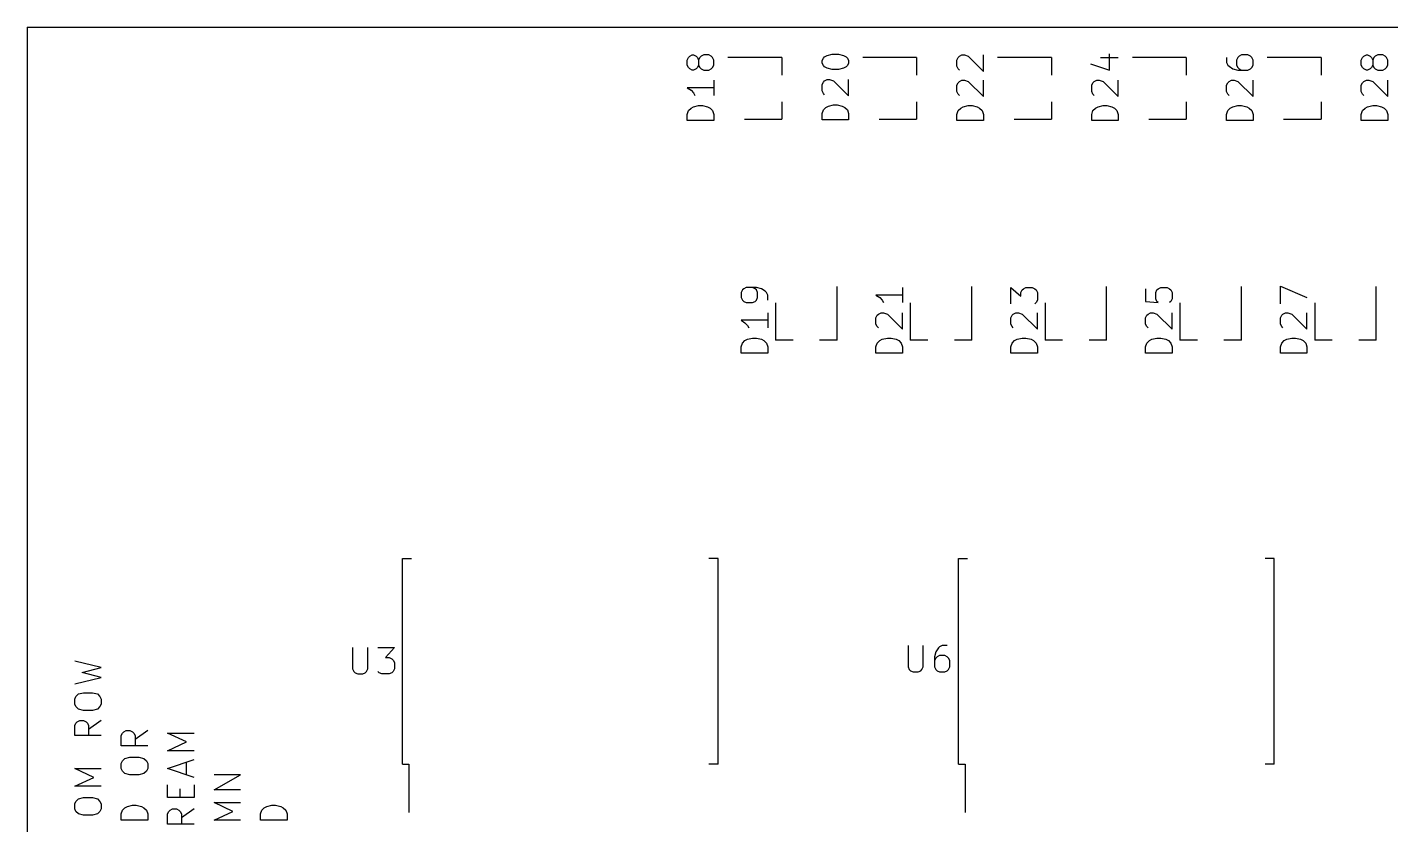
# Model space of a CAD drawing. Extents: x 25 to 125, y -132 to -25.
# Drawn here: x 25 to 76.4, y -55.1 to -25 of the extents above; entities that cross this region are included whole.
import ezdxf

# ---------------------------------------------------------------- set-up
doc = ezdxf.new("R2010")
doc.units = 0
doc.header["$MEASUREMENT"] = 0
doc.layers.add('BLACK', color=7, linetype='CONTINUOUS')

msp = doc.modelspace()

# ---------------------------------------------------------------- linework, layer by layer
at = {"layer": 'Black'}
for p, q in [((25, -25), (25, -125)), ((25, -25), (125, -25)), ((49.8714, -26.2336), (49.919, -26.1383)), ((49.919, -26.1383), (49.9666, -26.0907)), ((49.9666, -26.0907), (50.0619, -26.0431)), ((50.0619, -26.0431), (50.1095, -26.0431)), ((50.1095, -26.0431), (50.2047, -26.0907)), ((50.2047, -26.0907), (50.2523, -26.1383)), ((50.2523, -26.1383), (50.3, -26.2336)), ((50.3476, -26.1383), (50.3, -26.2336)), ((50.3952, -26.0907), (50.3476, -26.1383)), ((50.4904, -26.0431), (50.3952, -26.0907)), ((50.6809, -26.0431), (50.4904, -26.0431)), ((50.7761, -26.0907), (50.6809, -26.0431)), ((50.8238, -26.1383), (50.7761, -26.0907)), ((50.8714, -26.2336), (50.8238, -26.1383)), ((53.435, -26.145), (51.405, -26.145)), ((53.435, -26.145), (53.435, -26.805)), ((54.9514, -26.2558), (54.999, -26.1606)), ((54.999, -26.1606), (55.0466, -26.1129)), ((55.0466, -26.1129), (55.1419, -26.0653)), ((55.1419, -26.0653), (55.3323, -26.0177)), ((55.3323, -26.0177), (55.5704, -26.0177)), ((55.5704, -26.0177), (55.7609, -26.0653)), ((55.7609, -26.0653), (55.8561, -26.1129)), ((55.8561, -26.1129), (55.9038, -26.1606)), ((55.9038, -26.1606), (55.9514, -26.2558)), ((58.515, -26.145), (56.485, -26.145)), ((58.515, -26.145), (58.515, -26.805)), ((60.0314, -26.2336), (60.079, -26.1383)), ((60.079, -26.1383), (60.1266, -26.0907)), ((60.1266, -26.0907), (60.2219, -26.0431)), ((60.2219, -26.0431), (60.3171, -26.0431)), ((60.3171, -26.0431), (60.46, -26.0907)), ((60.46, -26.0907), (61.0314, -26.6621)), ((61.0314, -26.6621), (61.0314, -26.0431)), ((63.595, -26.145), (61.565, -26.145)), ((63.595, -26.145), (63.595, -26.805)), ((65.4447, -26.1383), (66.1114, -26.1383)), ((65.778, -26.6145), (65.778, -25.9955)), ((68.675, -26.145), (66.645, -26.145)), ((68.675, -26.145), (68.675, -26.805)), ((70.1914, -26.1383), (70.1914, -26.3288)), ((70.62, -26.1383), (70.5723, -26.2336)), ((70.6676, -26.0907), (70.62, -26.1383)), ((70.7628, -26.0431), (70.6676, -26.0907)), ((71.0009, -26.0431), (70.7628, -26.0431)), ((71.0961, -26.0907), (71.0009, -26.0431)), ((71.1438, -26.1383), (71.0961, -26.0907)), ((71.1914, -26.2336), (71.1438, -26.1383)), ((73.755, -26.145), (71.725, -26.145)), ((73.755, -26.145), (73.755, -26.805)), ((75.2714, -26.2336), (75.319, -26.1383)), ((75.319, -26.1383), (75.3666, -26.0907)), ((75.3666, -26.0907), (75.4619, -26.0431)), ((75.4619, -26.0431), (75.5095, -26.0431)), ((75.5095, -26.0431), (75.6047, -26.0907)), ((75.6047, -26.0907), (75.6523, -26.1383)), ((75.6523, -26.1383), (75.7, -26.2336)), ((75.7476, -26.1383), (75.7, -26.2336)), ((75.7952, -26.0907), (75.7476, -26.1383)), ((75.8904, -26.0431), (75.7952, -26.0907)), ((76.0809, -26.0431), (75.8904, -26.0431)), ((76.1761, -26.0907), (76.0809, -26.0431)), ((76.2238, -26.1383), (76.1761, -26.0907)), ((76.2714, -26.2336), (76.2238, -26.1383)), ((49.8714, -26.424), (49.8714, -26.2336)), ((49.919, -26.5193), (49.8714, -26.424)), ((49.9666, -26.5669), (49.919, -26.5193)), ((50.0619, -26.6145), (49.9666, -26.5669)), ((50.1095, -26.6145), (50.0619, -26.6145)), ((50.2047, -26.5669), (50.1095, -26.6145)), ((50.2523, -26.5193), (50.2047, -26.5669)), ((50.3, -26.424), (50.2523, -26.5193)), ((50.3, -26.2336), (50.3, -26.424)), ((50.3, -26.424), (50.3476, -26.5193)), ((50.3476, -26.5193), (50.3952, -26.5669)), ((50.3952, -26.5669), (50.4904, -26.6145)), ((50.4904, -26.6145), (50.6809, -26.6145)), ((50.6809, -26.6145), (50.7761, -26.5669)), ((50.7761, -26.5669), (50.8238, -26.5193)), ((50.8238, -26.5193), (50.8714, -26.424)), ((50.8714, -26.424), (50.8714, -26.2336)), ((54.9514, -26.351), (54.9514, -26.2558)), ((54.999, -26.4463), (54.9514, -26.351)), ((55.0466, -26.4939), (54.999, -26.4463)), ((55.1419, -26.5415), (55.0466, -26.4939)), ((55.3323, -26.5891), (55.1419, -26.5415)), ((55.5704, -26.5891), (55.3323, -26.5891)), ((55.7609, -26.5415), (55.5704, -26.5891)), ((55.8561, -26.4939), (55.7609, -26.5415)), ((55.9038, -26.4463), (55.8561, -26.4939)), ((55.9514, -26.351), (55.9038, -26.4463)), ((55.9514, -26.2558), (55.9514, -26.351)), ((60.0314, -26.4717), (60.0314, -26.2336)), ((60.079, -26.5669), (60.0314, -26.4717)), ((60.1266, -26.6145), (60.079, -26.5669)), ((65.0638, -26.3764), (65.778, -26.6145)), ((70.1914, -26.3288), (70.239, -26.424)), ((70.239, -26.424), (70.2866, -26.4717)), ((70.2866, -26.4717), (70.4295, -26.5669)), ((70.4295, -26.5669), (70.62, -26.6145)), ((70.5723, -26.2336), (70.5723, -26.424)), ((70.5723, -26.424), (70.62, -26.5193)), ((70.62, -26.5193), (70.6676, -26.5669)), ((70.62, -26.6145), (71.0009, -26.6145)), ((70.6676, -26.5669), (70.7628, -26.6145)), ((71.0009, -26.6145), (71.0961, -26.5669)), ((71.0961, -26.5669), (71.1438, -26.5193)), ((71.1438, -26.5193), (71.1914, -26.424)), ((71.1914, -26.424), (71.1914, -26.2336)), ((75.2714, -26.424), (75.2714, -26.2336)), ((75.319, -26.5193), (75.2714, -26.424)), ((75.3666, -26.5669), (75.319, -26.5193)), ((75.4619, -26.6145), (75.3666, -26.5669)), ((75.5095, -26.6145), (75.4619, -26.6145)), ((75.6047, -26.5669), (75.5095, -26.6145)), ((75.6523, -26.5193), (75.6047, -26.5669)), ((75.7, -26.424), (75.6523, -26.5193)), ((75.7, -26.2336), (75.7, -26.424)), ((75.7, -26.424), (75.7476, -26.5193)), ((75.7476, -26.5193), (75.7952, -26.5669)), ((75.7952, -26.5669), (75.8904, -26.6145)), ((75.8904, -26.6145), (76.0809, -26.6145)), ((76.0809, -26.6145), (76.1761, -26.5669)), ((76.1761, -26.5669), (76.2238, -26.5193)), ((76.2238, -26.5193), (76.2714, -26.424)), ((76.2714, -26.424), (76.2714, -26.2336)), ((50.8714, -26.9955), (50.8714, -27.5669)), ((54.9514, -27.1606), (54.999, -27.0653)), ((54.9514, -27.3986), (54.9514, -27.1606)), ((54.999, -27.0653), (55.0466, -27.0177)), ((55.0466, -27.0177), (55.1419, -26.9701)), ((55.1419, -26.9701), (55.2371, -26.9701)), ((55.2371, -26.9701), (55.38, -27.0177)), ((55.38, -27.0177), (55.9514, -27.5891)), ((55.9514, -27.5891), (55.9514, -26.9701)), ((60.0314, -27.186), (60.079, -27.0907)), ((60.0314, -27.424), (60.0314, -27.186)), ((60.079, -27.0907), (60.1266, -27.0431)), ((60.1266, -27.0431), (60.2219, -26.9955)), ((60.2219, -26.9955), (60.3171, -26.9955)), ((60.3171, -26.9955), (60.46, -27.0431)), ((60.46, -27.0431), (61.0314, -27.6145)), ((61.0314, -27.6145), (61.0314, -26.9955)), ((65.1114, -27.186), (65.159, -27.0907)), ((65.1114, -27.424), (65.1114, -27.186)), ((65.159, -27.0907), (65.2066, -27.0431)), ((65.2066, -27.0431), (65.3019, -26.9955)), ((65.3019, -26.9955), (65.3971, -26.9955)), ((65.3971, -26.9955), (65.54, -27.0431)), ((65.54, -27.0431), (66.1114, -27.6145)), ((66.1114, -27.6145), (66.1114, -26.9955)), ((70.1914, -27.186), (70.239, -27.0907)), ((70.1914, -27.424), (70.1914, -27.186)), ((70.239, -27.0907), (70.2866, -27.0431)), ((70.2866, -27.0431), (70.3819, -26.9955)), ((70.3819, -26.9955), (70.4771, -26.9955)), ((70.4771, -26.9955), (70.62, -27.0431)), ((70.62, -27.0431), (71.1914, -27.6145)), ((71.1914, -27.6145), (71.1914, -26.9955)), ((75.2714, -27.186), (75.319, -27.0907)), ((75.2714, -27.424), (75.2714, -27.186)), ((75.319, -27.0907), (75.3666, -27.0431)), ((75.3666, -27.0431), (75.4619, -26.9955)), ((75.4619, -26.9955), (75.5571, -26.9955)), ((75.5571, -26.9955), (75.7, -27.0431)), ((75.7, -27.0431), (76.2714, -27.6145)), ((76.2714, -27.6145), (76.2714, -26.9955)), ((50.8714, -27.2812), (49.8714, -27.2812)), ((49.8714, -27.2812), (50.0142, -27.3764)), ((50.0142, -27.3764), (50.1095, -27.4717)), ((50.1095, -27.4717), (50.1571, -27.5669)), ((54.999, -27.4939), (54.9514, -27.3986)), ((55.0466, -27.5415), (54.999, -27.4939)), ((60.079, -27.5193), (60.0314, -27.424)), ((60.1266, -27.5669), (60.079, -27.5193)), ((65.159, -27.5193), (65.1114, -27.424)), ((65.2066, -27.5669), (65.159, -27.5193)), ((70.239, -27.5193), (70.1914, -27.424)), ((70.2866, -27.5669), (70.239, -27.5193)), ((75.319, -27.5193), (75.2714, -27.424)), ((75.3666, -27.5669), (75.319, -27.5193)), ((49.8714, -28.2812), (49.919, -28.1383)), ((49.919, -28.1383), (50.0142, -28.0431)), ((50.0142, -28.0431), (50.1095, -27.9955)), ((50.1095, -27.9955), (50.3, -27.9479)), ((50.3, -27.9479), (50.4428, -27.9479)), ((50.4428, -27.9479), (50.6333, -27.9955)), ((50.6333, -27.9955), (50.7285, -28.0431)), ((50.7285, -28.0431), (50.8238, -28.1383)), ((50.8238, -28.1383), (50.8714, -28.2812)), ((53.435, -27.805), (53.435, -28.465)), ((54.9514, -28.2558), (54.999, -28.1129)), ((54.9514, -28.4939), (54.9514, -28.2558)), ((54.999, -28.1129), (55.0942, -28.0177)), ((55.0942, -28.0177), (55.1895, -27.9701)), ((55.1895, -27.9701), (55.38, -27.9225)), ((55.38, -27.9225), (55.5228, -27.9225)), ((55.5228, -27.9225), (55.7133, -27.9701)), ((55.7133, -27.9701), (55.8085, -28.0177)), ((55.8085, -28.0177), (55.9038, -28.1129)), ((55.9038, -28.1129), (55.9514, -28.2558)), ((55.9514, -28.2558), (55.9514, -28.4939)), ((58.515, -27.805), (58.515, -28.465)), ((60.0314, -28.2812), (60.079, -28.1383)), ((60.079, -28.1383), (60.1742, -28.0431)), ((60.1742, -28.0431), (60.2695, -27.9955)), ((60.2695, -27.9955), (60.46, -27.9479)), ((60.46, -27.9479), (60.6028, -27.9479)), ((60.6028, -27.9479), (60.7933, -27.9955)), ((60.7933, -27.9955), (60.8885, -28.0431)), ((60.8885, -28.0431), (60.9838, -28.1383)), ((60.9838, -28.1383), (61.0314, -28.2812)), ((63.595, -27.805), (63.595, -28.465)), ((65.1114, -28.2812), (65.159, -28.1383)), ((65.159, -28.1383), (65.2542, -28.0431)), ((65.2542, -28.0431), (65.3495, -27.9955)), ((65.3495, -27.9955), (65.54, -27.9479)), ((65.54, -27.9479), (65.6828, -27.9479)), ((65.6828, -27.9479), (65.8733, -27.9955)), ((65.8733, -27.9955), (65.9685, -28.0431)), ((65.9685, -28.0431), (66.0638, -28.1383)), ((66.0638, -28.1383), (66.1114, -28.2812)), ((68.675, -27.805), (68.675, -28.465)), ((70.1914, -28.2812), (70.239, -28.1383)), ((70.239, -28.1383), (70.3342, -28.0431)), ((70.3342, -28.0431), (70.4295, -27.9955)), ((70.4295, -27.9955), (70.62, -27.9479)), ((70.62, -27.9479), (70.7628, -27.9479)), ((70.7628, -27.9479), (70.9533, -27.9955)), ((70.9533, -27.9955), (71.0485, -28.0431)), ((71.0485, -28.0431), (71.1438, -28.1383)), ((71.1438, -28.1383), (71.1914, -28.2812)), ((73.755, -27.805), (73.755, -28.465)), ((75.2714, -28.2812), (75.319, -28.1383)), ((75.319, -28.1383), (75.4142, -28.0431)), ((75.4142, -28.0431), (75.5095, -27.9955)), ((75.5095, -27.9955), (75.7, -27.9479)), ((75.7, -27.9479), (75.8428, -27.9479)), ((75.8428, -27.9479), (76.0333, -27.9955)), ((76.0333, -27.9955), (76.1285, -28.0431)), ((76.1285, -28.0431), (76.2238, -28.1383)), ((76.2238, -28.1383), (76.2714, -28.2812)), ((49.8714, -28.5193), (49.8714, -28.2812)), ((50.8714, -28.5193), (49.8714, -28.5193)), ((50.8714, -28.2812), (50.8714, -28.5193)), ((52.025, -28.465), (53.435, -28.465)), ((55.9514, -28.4939), (54.9514, -28.4939)), ((57.105, -28.465), (58.515, -28.465)), ((60.0314, -28.5193), (60.0314, -28.2812)), ((61.0314, -28.5193), (60.0314, -28.5193)), ((61.0314, -28.2812), (61.0314, -28.5193)), ((62.185, -28.465), (63.595, -28.465)), ((65.1114, -28.5193), (65.1114, -28.2812)), ((66.1114, -28.5193), (65.1114, -28.5193)), ((66.1114, -28.2812), (66.1114, -28.5193)), ((67.265, -28.465), (68.675, -28.465)), ((70.1914, -28.5193), (70.1914, -28.2812)), ((71.1914, -28.5193), (70.1914, -28.5193)), ((71.1914, -28.2812), (71.1914, -28.5193)), ((72.345, -28.465), (73.755, -28.465)), ((75.2714, -28.5193), (75.2714, -28.2812)), ((76.2714, -28.5193), (75.2714, -28.5193)), ((76.2714, -28.2812), (76.2714, -28.5193)), ((51.951, -34.9013), (51.9034, -34.9966)), ((51.9986, -34.8537), (51.951, -34.9013)), ((52.0939, -34.8061), (51.9986, -34.8537)), ((52.4748, -34.8061), (52.0939, -34.8061)), ((52.4272, -34.8537), (52.332, -34.8061)), ((52.4748, -34.9013), (52.4272, -34.8537)), ((52.6653, -34.8537), (52.4748, -34.8061)), ((52.5224, -34.9966), (52.4748, -34.9013)), ((52.8081, -34.949), (52.6653, -34.8537)), ((55.516, -36.798), (55.516, -34.768)), ((57.9834, -34.8061), (57.9834, -35.3775)), ((60.596, -36.798), (60.596, -34.768)), ((62.0634, -35.4251), (62.0634, -34.8061)), ((62.0634, -34.8061), (62.4443, -35.1394)), ((62.4443, -34.9966), (62.492, -34.9013)), ((62.492, -34.9013), (62.5396, -34.8537)), ((62.5396, -34.8537), (62.6348, -34.8061)), ((62.6348, -34.8061), (62.8729, -34.8061)), ((62.8729, -34.8061), (62.9681, -34.8537)), ((62.9681, -34.8537), (63.0158, -34.9013)), ((63.0158, -34.9013), (63.0634, -34.9966)), ((65.676, -36.798), (65.676, -34.768)), ((67.1434, -34.8537), (67.1434, -35.3299)), ((67.5243, -34.9966), (67.572, -34.9013)), ((67.572, -34.9013), (67.6196, -34.8537)), ((67.6196, -34.8537), (67.7148, -34.8061)), ((67.7148, -34.8061), (67.9529, -34.8061)), ((67.9529, -34.8061), (68.0481, -34.8537)), ((68.0481, -34.8537), (68.0958, -34.9013)), ((68.0958, -34.9013), (68.1434, -34.9966)), ((70.756, -36.798), (70.756, -34.768)), ((72.2234, -35.4251), (72.2234, -34.7585)), ((72.2234, -34.7585), (73.2234, -35.187)), ((75.836, -36.798), (75.836, -34.768)), ((51.9034, -34.9966), (51.9034, -35.187)), ((51.9034, -35.187), (51.951, -35.2823)), ((51.951, -35.2823), (51.9986, -35.3299)), ((51.9986, -35.3299), (52.0939, -35.3775)), ((52.0939, -35.3775), (52.332, -35.3775)), ((52.332, -35.3775), (52.4272, -35.3299)), ((52.4272, -35.3299), (52.4748, -35.2823)), ((52.4748, -35.2823), (52.5224, -35.187)), ((52.5224, -35.187), (52.5224, -34.9966)), ((52.8558, -34.9966), (52.8081, -34.949)), ((52.9034, -35.0918), (52.8558, -34.9966)), ((52.9034, -35.2823), (52.9034, -35.0918)), ((53.196, -35.388), (53.196, -36.798)), ((57.9834, -35.0918), (56.9834, -35.0918)), ((56.9834, -35.0918), (57.1262, -35.187)), ((57.1262, -35.187), (57.2215, -35.2823)), ((57.2215, -35.2823), (57.2691, -35.3775)), ((58.276, -35.388), (58.276, -36.798)), ((62.4443, -35.1394), (62.4443, -34.9966)), ((63.0158, -35.3775), (62.9681, -35.4251)), ((63.0634, -35.2823), (63.0158, -35.3775)), ((63.0634, -34.9966), (63.0634, -35.2823)), ((63.356, -35.388), (63.356, -36.798)), ((67.1434, -35.3299), (67.6196, -35.3775)), ((67.5243, -35.2347), (67.5243, -34.9966)), ((67.572, -35.3299), (67.5243, -35.2347)), ((67.6196, -35.3775), (67.572, -35.3299)), ((68.0958, -35.3299), (68.0481, -35.3775)), ((68.1434, -35.2347), (68.0958, -35.3299)), ((68.1434, -34.9966), (68.1434, -35.2347)), ((68.436, -35.388), (68.436, -36.798)), ((73.516, -35.388), (73.516, -36.798)), ((52.9034, -35.7585), (52.9034, -36.3299)), ((56.9834, -35.949), (57.031, -35.8537)), ((56.9834, -36.187), (56.9834, -35.949)), ((57.031, -35.8537), (57.0786, -35.8061)), ((57.0786, -35.8061), (57.1739, -35.7585)), ((57.1739, -35.7585), (57.2691, -35.7585)), ((57.2691, -35.7585), (57.412, -35.8061)), ((57.412, -35.8061), (57.9834, -36.3775)), ((57.9834, -36.3775), (57.9834, -35.7585)), ((62.0634, -35.949), (62.111, -35.8537)), ((62.0634, -36.187), (62.0634, -35.949)), ((62.111, -35.8537), (62.1586, -35.8061)), ((62.1586, -35.8061), (62.2539, -35.7585)), ((62.2539, -35.7585), (62.3491, -35.7585)), ((62.3491, -35.7585), (62.492, -35.8061)), ((62.492, -35.8061), (63.0634, -36.3775)), ((63.0634, -36.3775), (63.0634, -35.7585)), ((67.1434, -35.949), (67.191, -35.8537)), ((67.1434, -36.187), (67.1434, -35.949)), ((67.191, -35.8537), (67.2386, -35.8061)), ((67.2386, -35.8061), (67.3339, -35.7585)), ((67.3339, -35.7585), (67.4291, -35.7585)), ((67.4291, -35.7585), (67.572, -35.8061)), ((67.572, -35.8061), (68.1434, -36.3775)), ((68.1434, -36.3775), (68.1434, -35.7585)), ((72.2234, -35.949), (72.271, -35.8537)), ((72.2234, -36.187), (72.2234, -35.949)), ((72.271, -35.8537), (72.3186, -35.8061)), ((72.3186, -35.8061), (72.4139, -35.7585)), ((72.4139, -35.7585), (72.5091, -35.7585)), ((72.5091, -35.7585), (72.652, -35.8061)), ((72.652, -35.8061), (73.2234, -36.3775)), ((73.2234, -36.3775), (73.2234, -35.7585)), ((52.9034, -36.0442), (51.9034, -36.0442)), ((51.9034, -36.0442), (52.0462, -36.1394)), ((52.0462, -36.1394), (52.1415, -36.2347)), ((52.1415, -36.2347), (52.1891, -36.3299)), ((57.031, -36.2823), (56.9834, -36.187)), ((57.0786, -36.3299), (57.031, -36.2823)), ((62.111, -36.2823), (62.0634, -36.187)), ((62.1586, -36.3299), (62.111, -36.2823)), ((67.191, -36.2823), (67.1434, -36.187)), ((67.2386, -36.3299), (67.191, -36.2823)), ((72.271, -36.2823), (72.2234, -36.187)), ((72.3186, -36.3299), (72.271, -36.2823)), ((51.9034, -37.0442), (51.951, -36.9013)), ((51.951, -36.9013), (52.0462, -36.8061)), ((52.0462, -36.8061), (52.1415, -36.7585)), ((52.1415, -36.7585), (52.332, -36.7109)), ((52.332, -36.7109), (52.4748, -36.7109)), ((52.4748, -36.7109), (52.6653, -36.7585)), ((52.6653, -36.7585), (52.7605, -36.8061)), ((52.7605, -36.8061), (52.8558, -36.9013)), ((52.8558, -36.9013), (52.9034, -37.0442)), ((53.856, -36.798), (53.196, -36.798)), ((55.516, -36.798), (54.856, -36.798)), ((56.9834, -37.0442), (57.031, -36.9013)), ((57.031, -36.9013), (57.1262, -36.8061)), ((57.1262, -36.8061), (57.2215, -36.7585)), ((57.2215, -36.7585), (57.412, -36.7109)), ((57.412, -36.7109), (57.5548, -36.7109)), ((57.5548, -36.7109), (57.7453, -36.7585)), ((57.7453, -36.7585), (57.8405, -36.8061)), ((57.8405, -36.8061), (57.9358, -36.9013)), ((57.9358, -36.9013), (57.9834, -37.0442)), ((58.936, -36.798), (58.276, -36.798)), ((60.596, -36.798), (59.936, -36.798)), ((62.0634, -37.0442), (62.111, -36.9013)), ((62.111, -36.9013), (62.2062, -36.8061)), ((62.2062, -36.8061), (62.3015, -36.7585)), ((62.3015, -36.7585), (62.492, -36.7109)), ((62.492, -36.7109), (62.6348, -36.7109)), ((62.6348, -36.7109), (62.8253, -36.7585)), ((62.8253, -36.7585), (62.9205, -36.8061)), ((62.9205, -36.8061), (63.0158, -36.9013)), ((63.0158, -36.9013), (63.0634, -37.0442)), ((64.016, -36.798), (63.356, -36.798)), ((65.676, -36.798), (65.016, -36.798)), ((67.1434, -37.0442), (67.191, -36.9013)), ((67.191, -36.9013), (67.2862, -36.8061)), ((67.2862, -36.8061), (67.3815, -36.7585)), ((67.3815, -36.7585), (67.572, -36.7109)), ((67.572, -36.7109), (67.7148, -36.7109)), ((67.7148, -36.7109), (67.9053, -36.7585)), ((67.9053, -36.7585), (68.0005, -36.8061)), ((68.0005, -36.8061), (68.0958, -36.9013)), ((68.0958, -36.9013), (68.1434, -37.0442)), ((69.096, -36.798), (68.436, -36.798)), ((70.756, -36.798), (70.096, -36.798)), ((72.2234, -37.0442), (72.271, -36.9013)), ((72.271, -36.9013), (72.3662, -36.8061)), ((72.3662, -36.8061), (72.4615, -36.7585)), ((72.4615, -36.7585), (72.652, -36.7109)), ((72.652, -36.7109), (72.7948, -36.7109)), ((72.7948, -36.7109), (72.9853, -36.7585)), ((72.9853, -36.7585), (73.0805, -36.8061)), ((73.0805, -36.8061), (73.1758, -36.9013)), ((73.1758, -36.9013), (73.2234, -37.0442)), ((74.176, -36.798), (73.516, -36.798)), ((75.836, -36.798), (75.176, -36.798)), ((51.9034, -37.2823), (51.9034, -37.0442)), ((52.9034, -37.2823), (51.9034, -37.2823)), ((52.9034, -37.0442), (52.9034, -37.2823)), ((56.9834, -37.2823), (56.9834, -37.0442)), ((57.9834, -37.2823), (56.9834, -37.2823)), ((57.9834, -37.0442), (57.9834, -37.2823)), ((62.0634, -37.2823), (62.0634, -37.0442)), ((63.0634, -37.2823), (62.0634, -37.2823)), ((63.0634, -37.0442), (63.0634, -37.2823)), ((67.1434, -37.2823), (67.1434, -37.0442)), ((68.1434, -37.2823), (67.1434, -37.2823)), ((68.1434, -37.0442), (68.1434, -37.2823)), ((72.2234, -37.2823), (72.2234, -37.0442)), ((73.2234, -37.2823), (72.2234, -37.2823)), ((73.2234, -37.0442), (73.2234, -37.2823)), ((39.135, -45.02), (39.48, -45.02)), ((39.135, -52.77), (39.135, -45.02)), ((51.035, -45.02), (50.69, -45.02)), ((51.035, -52.77), (51.035, -45.02)), ((60.09, -45.02), (60.435, -45.02)), ((60.09, -52.77), (60.09, -45.02)), ((71.99, -45.02), (71.645, -45.02)), ((71.99, -52.77), (71.99, -45.02)), ((58.1915, -48.2966), (58.1915, -49.1061)), ((58.7629, -49.1061), (58.7629, -48.2966)), ((59.4772, -48.2966), (59.382, -48.3442)), ((59.6677, -48.2966), (59.4772, -48.2966)), ((37.2619, -48.3728), (37.2619, -49.1823)), ((37.8333, -49.1823), (37.8333, -48.3728)), ((38.2143, -48.3728), (38.8333, -48.3728)), ((38.8333, -48.3728), (38.5, -48.7537)), ((38.5, -48.7537), (38.6428, -48.7537)), ((38.6428, -48.7537), (38.7381, -48.8014)), ((38.7381, -48.8014), (38.7857, -48.849)), ((59.2391, -48.5347), (59.1915, -48.7252)), ((59.1915, -48.7252), (59.1915, -49.1061)), ((59.2391, -48.7728), (59.1915, -48.868)), ((59.3344, -48.3918), (59.2391, -48.5347)), ((59.2867, -48.7252), (59.2391, -48.7728)), ((59.382, -48.6775), (59.2867, -48.7252)), ((59.382, -48.3442), (59.3344, -48.3918)), ((59.5724, -48.6775), (59.382, -48.6775)), ((59.6677, -48.7252), (59.5724, -48.6775)), ((59.7153, -48.7728), (59.6677, -48.7252)), ((59.7629, -48.868), (59.7153, -48.7728)), ((27.788, -49.1248), (26.788, -48.8867)), ((27.0737, -49.3153), (27.788, -49.1248)), ((27.788, -49.5058), (27.0737, -49.3153)), ((37.2619, -49.1823), (37.3095, -49.2775)), ((37.3095, -49.2775), (37.3571, -49.3252)), ((37.3571, -49.3252), (37.4524, -49.3728)), ((37.6428, -49.3728), (37.7381, -49.3252)), ((37.7381, -49.3252), (37.7857, -49.2775)), ((37.7857, -49.2775), (37.8333, -49.1823)), ((38.2619, -49.3252), (38.2143, -49.2775)), ((38.3571, -49.3728), (38.2619, -49.3252)), ((38.7381, -49.3252), (38.6428, -49.3728)), ((38.7857, -49.2775), (38.7381, -49.3252)), ((38.7857, -48.849), (38.8333, -48.9442)), ((38.8333, -49.1823), (38.7857, -49.2775)), ((38.8333, -48.9442), (38.8333, -49.1823)), ((58.1915, -49.1061), (58.2391, -49.2013)), ((58.2391, -49.2013), (58.2867, -49.249)), ((58.2867, -49.249), (58.382, -49.2966)), ((58.382, -49.2966), (58.5724, -49.2966)), ((58.5724, -49.2966), (58.6677, -49.249)), ((58.6677, -49.249), (58.7153, -49.2013)), ((58.7153, -49.2013), (58.7629, -49.1061)), ((59.1915, -49.1061), (59.2391, -49.2013)), ((59.2391, -49.2013), (59.2867, -49.249)), ((59.2867, -49.249), (59.382, -49.2966)), ((59.382, -49.2966), (59.5724, -49.2966)), ((59.5724, -49.2966), (59.6677, -49.249)), ((59.6677, -49.249), (59.7153, -49.2013)), ((59.7153, -49.2013), (59.7629, -49.1061)), ((59.7629, -49.1061), (59.7629, -48.868)), ((26.788, -49.7439), (27.788, -49.5058)), ((37.4524, -49.3728), (37.6428, -49.3728)), ((38.6428, -49.3728), (38.3571, -49.3728)), ((26.788, -50.3153), (26.8356, -50.2201)), ((26.788, -50.5058), (26.788, -50.3153)), ((26.8356, -50.2201), (26.9308, -50.1248)), ((26.9308, -50.1248), (27.1213, -50.0772)), ((27.1213, -50.0772), (27.4546, -50.0772)), ((27.4546, -50.0772), (27.6451, -50.1248)), ((27.6451, -50.1248), (27.7404, -50.2201)), ((27.7404, -50.2201), (27.788, -50.3153)), ((27.788, -50.3153), (27.788, -50.5058)), ((26.8356, -50.601), (26.788, -50.5058)), ((26.9308, -50.6963), (26.8356, -50.601)), ((27.1213, -50.7439), (26.9308, -50.6963)), ((27.4546, -50.7439), (27.1213, -50.7439)), ((27.6451, -50.6963), (27.4546, -50.7439)), ((27.7404, -50.601), (27.6451, -50.6963)), ((27.788, -50.5058), (27.7404, -50.601)), ((26.788, -51.3153), (26.8356, -51.2201)), ((26.788, -51.6963), (26.788, -51.3153)), ((26.8356, -51.2201), (26.8832, -51.1725)), ((26.8832, -51.1725), (26.9785, -51.1248)), ((26.9785, -51.1248), (27.1213, -51.1248)), ((27.1213, -51.1248), (27.2166, -51.1725)), ((27.2166, -51.1725), (27.2642, -51.2201)), ((27.2642, -51.2201), (27.3118, -51.3153)), ((27.788, -51.1248), (27.3118, -51.4582)), ((27.3118, -51.3153), (27.3118, -51.6963)), ((27.788, -51.6963), (26.788, -51.6963)), ((28.538, -51.6963), (28.5856, -51.601)), ((28.538, -52.0772), (28.538, -51.6963)), ((28.5856, -51.601), (28.6332, -51.5534)), ((28.6332, -51.5534), (28.7285, -51.5058)), ((28.7285, -51.5058), (28.8713, -51.5058)), ((28.8713, -51.5058), (28.9666, -51.5534)), ((28.9666, -51.5534), (29.0142, -51.601)), ((29.0142, -51.601), (29.0618, -51.6963)), ((29.538, -51.5058), (29.0618, -51.8391)), ((29.0618, -51.6963), (29.0618, -52.0772)), ((31.0023, -51.9344), (30.288, -51.601)), ((30.288, -51.601), (31.288, -51.601)), ((29.538, -52.0772), (28.538, -52.0772)), ((30.288, -52.2677), (31.0023, -51.9344)), ((31.288, -52.2677), (30.288, -52.2677)), ((28.538, -52.7439), (28.5856, -52.6486)), ((28.538, -52.9344), (28.538, -52.7439)), ((28.5856, -52.6486), (28.6808, -52.5534)), ((28.6808, -52.5534), (28.8713, -52.5058)), ((28.8713, -52.5058), (29.2046, -52.5058)), ((29.2046, -52.5058), (29.3951, -52.5534)), ((29.3951, -52.5534), (29.4904, -52.6486)), ((29.4904, -52.6486), (29.538, -52.7439)), ((29.538, -52.7439), (29.538, -52.9344)), ((30.288, -52.9344), (31.288, -52.601)), ((31.0023, -53.1725), (31.0023, -52.6963)), ((39.135, -52.77), (39.385, -52.77)), ((39.385, -52.77), (39.385, -54.595)), ((51.035, -52.77), (50.69, -52.77)), ((60.09, -52.77), (60.34, -52.77)), ((60.34, -52.77), (60.34, -54.595)), ((71.99, -52.77), (71.645, -52.77)), ((27.5023, -53.2677), (26.788, -52.9344)), ((26.788, -52.9344), (27.788, -52.9344)), ((26.788, -53.601), (27.5023, -53.2677)), ((28.5856, -53.0296), (28.538, -52.9344)), ((28.6808, -53.1248), (28.5856, -53.0296)), ((28.8713, -53.1725), (28.6808, -53.1248)), ((29.2046, -53.1725), (28.8713, -53.1725)), ((29.3951, -53.1248), (29.2046, -53.1725)), ((29.4904, -53.0296), (29.3951, -53.1248)), ((29.538, -52.9344), (29.4904, -53.0296)), ((31.288, -53.2677), (30.288, -52.9344)), ((32.038, -53.7439), (33.038, -53.1725)), ((33.038, -53.1725), (32.038, -53.1725)), ((27.788, -53.601), (26.788, -53.601)), ((30.288, -54.0296), (30.288, -53.5534)), ((30.7642, -54.0296), (30.7642, -53.6963)), ((31.288, -53.5534), (31.288, -54.0296)), ((33.038, -53.7439), (32.038, -53.7439)), ((26.788, -54.2677), (26.8356, -54.1725)), ((26.788, -54.4582), (26.788, -54.2677)), ((26.8356, -54.5534), (26.788, -54.4582)), ((26.8356, -54.1725), (26.9308, -54.0772)), ((26.9308, -54.0772), (27.1213, -54.0296)), ((27.1213, -54.0296), (27.4546, -54.0296)), ((27.4546, -54.0296), (27.6451, -54.0772)), ((27.6451, -54.0772), (27.7404, -54.1725)), ((27.7404, -54.1725), (27.788, -54.2677)), ((27.788, -54.4582), (27.7404, -54.5534)), ((27.788, -54.2677), (27.788, -54.4582)), ((28.5856, -54.5058), (28.6808, -54.4106)), ((28.6808, -54.4106), (28.7761, -54.3629)), ((28.7761, -54.3629), (28.9666, -54.3153)), ((28.9666, -54.3153), (29.1094, -54.3153)), ((29.1094, -54.3153), (29.2999, -54.3629)), ((29.2999, -54.3629), (29.3951, -54.4106)), ((29.3951, -54.4106), (29.4904, -54.5058)), ((31.288, -54.0296), (30.288, -54.0296)), ((30.3832, -54.5058), (30.4785, -54.4582)), ((30.4785, -54.4582), (30.6213, -54.4582)), ((30.6213, -54.4582), (30.7166, -54.5058)), ((31.288, -54.4582), (30.8118, -54.7915)), ((32.7523, -54.5534), (32.038, -54.2201)), ((32.038, -54.2201), (33.038, -54.2201)), ((33.8356, -54.5058), (33.9308, -54.4106)), ((33.9308, -54.4106), (34.0261, -54.3629)), ((34.0261, -54.3629), (34.2166, -54.3153)), ((34.2166, -54.3153), (34.3594, -54.3153)), ((34.3594, -54.3153), (34.5499, -54.3629)), ((34.5499, -54.3629), (34.6451, -54.4106)), ((34.6451, -54.4106), (34.7404, -54.5058)), ((26.9308, -54.6486), (26.8356, -54.5534)), ((27.1213, -54.6963), (26.9308, -54.6486)), ((27.4546, -54.6963), (27.1213, -54.6963)), ((27.6451, -54.6486), (27.4546, -54.6963)), ((27.7404, -54.5534), (27.6451, -54.6486)), ((28.538, -54.6486), (28.5856, -54.5058)), ((28.538, -54.8867), (28.538, -54.6486)), ((29.538, -54.8867), (28.538, -54.8867)), ((29.4904, -54.5058), (29.538, -54.6486)), ((29.538, -54.6486), (29.538, -54.8867)), ((30.288, -54.6486), (30.3356, -54.5534)), ((30.288, -55.0296), (30.288, -54.6486)), ((30.3356, -54.5534), (30.3832, -54.5058)), ((30.7166, -54.5058), (30.7642, -54.5534)), ((30.7642, -54.5534), (30.8118, -54.6486)), ((30.8118, -54.6486), (30.8118, -55.0296)), ((32.038, -54.8867), (32.7523, -54.5534)), ((33.038, -54.8867), (32.038, -54.8867)), ((33.788, -54.6486), (33.8356, -54.5058)), ((33.788, -54.8867), (33.788, -54.6486)), ((34.788, -54.8867), (33.788, -54.8867)), ((34.7404, -54.5058), (34.788, -54.6486)), ((34.788, -54.6486), (34.788, -54.8867)), ((31.288, -55.0296), (30.288, -55.0296))]:
    msp.add_line(p, q, dxfattribs=at)

doc.saveas('drawing.dxf')
